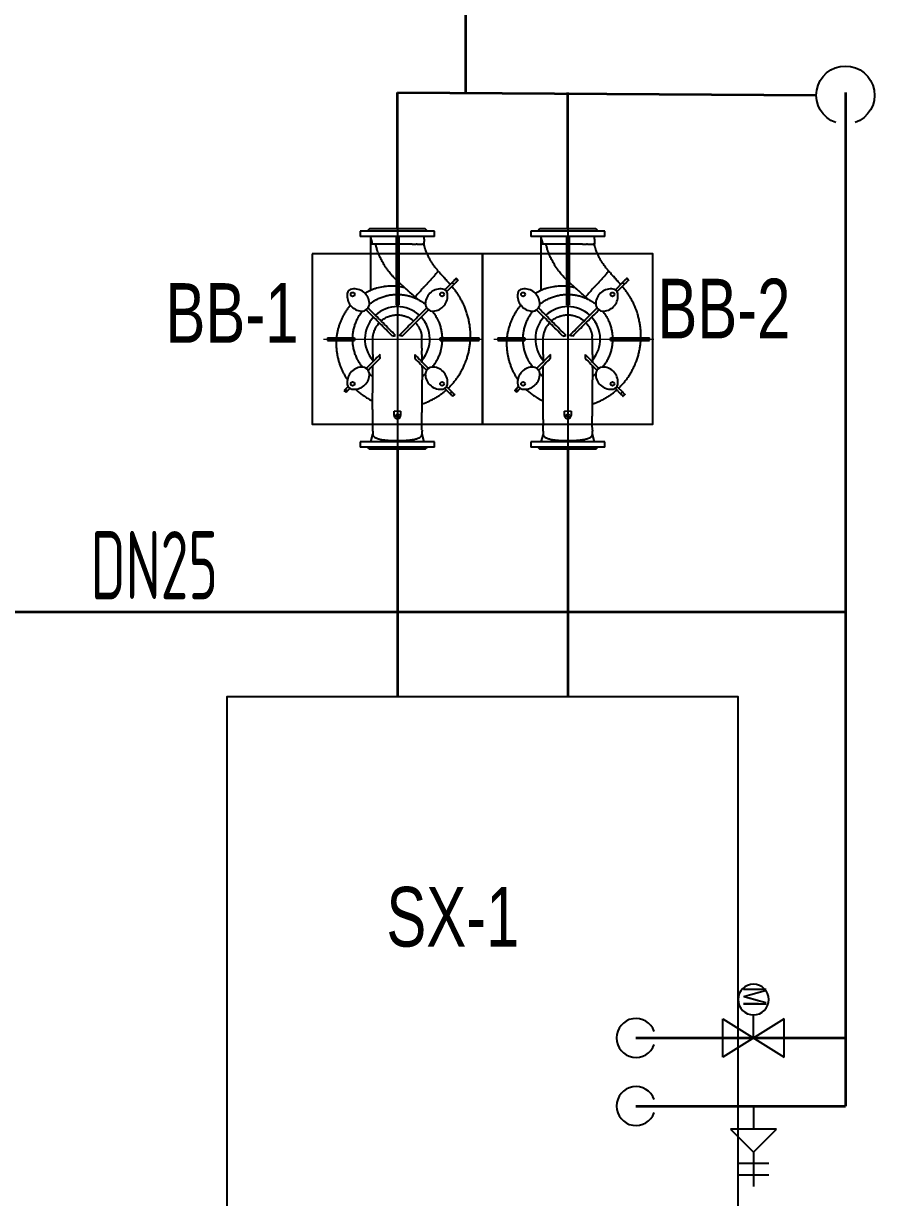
# Model space of a CAD drawing. Extents: x -253824 to 107923, y -224968 to 180578.
# Drawn here: x -181956 to -179453, y -39076 to -35633 of the extents above; entities that cross this region are included whole.
import ezdxf

# ---------------------------------------------------------------- set-up
doc = ezdxf.new("R2010")
doc.units = 0
doc.header["$LTSCALE"] = 1000
doc.header["$MEASUREMENT"] = 0
doc.linetypes.add('CENTER', pattern=[2, 1.25, -0.25, 0.25, -0.25])
doc.linetypes.add('HIDDEN', pattern=[0.375, 0.25, -0.125])
doc.layers.get('0').update_dxf_attribs({"linetype": 'CONTINUOUS'})
for name, color, linetype in [('1轮廓实线层', 7, 'CONTINUOUS'), ('3中心线层', 1, 'CENTER'), ('AC_KTSG', 5, 'HIDDEN'), ('ACS_COM_BZ', 3, 'CONTINUOUS'), ('ACS_KT_FM', 3, 'CONTINUOUS'), ('ACS_KT_FM_E', 3, 'CONTINUOUS'), ('改造', 7, 'CONTINUOUS')]:
    doc.layers.add(name, color=color, linetype=linetype)
doc.layers.add('4', color=1, linetype='CENTER', lineweight=18)
doc.styles.add('HZF', font='ros.shx', dxfattribs={"width": 0.75, "bigfont": 'jd.shx'})
doc.styles.get("Standard").update_dxf_attribs({"font": 'ros.shx', "width": 0.75, "bigfont": 'jd.shx'})
doc.styles.add('等高', font='ros1.shx', dxfattribs={"width": 0.7, "bigfont": 'jd.shx'})

# ---------------------------------------------------------------- blocks, each defined once
blk = doc.blocks.new('200')
at = {"color": 7, "linetype": 'Continuous'}
for p, q in [((6, 375), (-6, 375)), ((-6, 217.6), (-6, 375)), ((6, 217.6), (6, 375)), ((-270.1, 278.6), (-278.6, 270.1)), ((-278.6, 270.1), (-278.5, 270)), ((-270, 278.5), (-278.5, 270)), ((-270.1, 278.6), (-270, 278.5)), ((-251.3, 259.8), (-259.8, 251.3)), ((-259.8, 251.3), (-226.6, 218.1)), ((-251.3, 259.8), (-218.1, 226.6)), ((-6, 217.6), (6, 217.6)), ((-6, 196.5), (-6, 217.6)), ((6, 196.5), (6, 217.6)), ((218.1, 226.6), (241.7, 250.2)), ((226.6, 218.1), (250.2, 241.7)), ((241.7, 250.2), (250.2, 241.7)), ((253, 261.5), (253.2, 261.7)), ((253, 261.5), (261.5, 253)), ((253.2, 261.7), (261.7, 253.2)), ((261.5, 253), (261.7, 253.2)), ((-470, 170), (-495, 170)), ((-495, 170), (-495, -170)), ((-470, 170), (-470, -170)), ((495, 170), (470, 170)), ((470, 170), (470, -170)), ((495, 170), (495, -170)), ((-495, 138), (-505, 128)), ((-505, 128), (-505, -128)), ((130, 113), (122.8, 113)), ((130, 113), (130, 113)), ((130, 113), (187.3, 113)), ((187.3, 113), (187.3, 113)), ((470, 123), (435, 113.6)), ((435, 113), (435, 113.6)), ((505, 128), (495, 138)), ((505, 128), (505, -128)), ((-435, 67.5), (-435, 6)), ((-470, 6), (-157.3, 6)), ((-260.5, 6), (-235.1, 33.8)), ((330.2, 15), (331.1, 0)), ((330.2, 15), (350, 15)), ((-470, -6), (-157.3, -6)), ((-435, -6), (-435, -113.5)), ((-272.9, -7.2), (-271.8, -6)), ((331.1, 0), (330.2, -15)), ((350, -15), (330.2, -15)), ((-505, -128), (-495, -138)), ((-470, -123), (-435, -123)), ((-435, -113.5), (-435, -123)), ((-435, -123), (-223.4, -123)), ((187.3, -113), (130, -113)), ((187.3, -113), (187.3, -113)), ((435, -113.6), (435, -113)), ((435, -113.6), (470, -123)), ((495, -138), (505, -128)), ((-495, -170), (-470, -170)), ((-6, -205.1), (-6, -196.7)), ((-6, -319.6), (-6, -205.1)), ((6, -205.1), (6, -196.7)), ((6, -319.6), (6, -205.1)), ((470, -170), (495, -170)), ((217.7, -226.2), (228.7, -237.2)), ((226.2, -217.7), (237.2, -228.7)), ((237.2, -228.7), (228.7, -237.2)), ((242.9, -234.4), (234.4, -242.9)), ((234.4, -242.9), (234.8, -243.3)), ((243.3, -234.8), (234.8, -243.3)), ((242.9, -234.4), (243.3, -234.8)), ((-6, -319.6), (6, -319.6)), ((-6, -320), (-6, -319.6)), ((-6, -320), (6, -320)), ((6, -320), (6, -319.6))]:
    blk.add_line(p, q, dxfattribs=at)
at = {"color": 7, "linetype": 'Continuous', "flags": 128}
for points in [[(-278.5, 270), (-278.2, 269.7), (-277.6, 269.1), (-276.7, 268.2), (-275.5, 267), (-274, 265.6), (-272.3, 263.8), (-270.3, 261.8), (-268, 259.5), (-265.5, 257), (-262.8, 254.3), (-259.8, 251.3)], [(-270, 278.5), (-269.7, 278.2), (-269.1, 277.6), (-268.2, 276.7), (-267, 275.5), (-265.6, 274), (-263.8, 272.3), (-261.8, 270.3), (-259.5, 268), (-257, 265.5), (-254.3, 262.8), (-251.3, 259.8)], [(241.7, 250.2), (243.9, 252.4), (245.9, 254.4), (247.6, 256.1), (249.2, 257.6), (250.4, 258.9), (251.5, 260), (252.2, 260.7), (252.8, 261.3), (253, 261.5)], [(250.2, 241.7), (252.4, 243.9), (254.4, 245.9), (256.1, 247.6), (257.6, 249.2), (258.9, 250.4), (260, 251.5), (260.7, 252.2), (261.3, 252.8), (261.5, 253)], [(-16.6, 8.1), (-24, 15.5), (-31.3, 22.8), (-38.6, 30.1), (-45.9, 37.4), (-53.1, 44.6), (-60.2, 51.7), (-67.3, 58.8), (-74.3, 65.8), (-81.3, 72.8), (-88.1, 79.6), (-94.8, 86.3), (-101.5, 93), (-108, 99.5), (-114.4, 105.9), (-120.6, 112.1), (-126.8, 118.3), (-132.7, 124.2), (-138.6, 130.1), (-142.9, 134.4)], [(-14, 22.5), (-21.4, 29.9), (-28.8, 37.3), (-36.1, 44.6), (-43.4, 51.9), (-50.7, 59.2), (-57.8, 66.3), (-64.9, 73.4), (-72, 80.4), (-78.9, 87.4), (-85.7, 94.2), (-92.4, 100.9), (-99, 107.5), (-105.5, 114), (-111.8, 120.3), (-118, 126.5), (-124.1, 132.5), (-129.9, 138.4), (-134.4, 142.9)], [(71.1, 79.6), (78.1, 86.6), (85, 93.5), (91.8, 100.3), (98.5, 107), (105, 113.5), (111.5, 120), (117.7, 126.2), (123.9, 132.3), (129.8, 138.3), (134.4, 142.9)], [(87.8, 79.3), (94.6, 86.1), (101.2, 92.8), (107.8, 99.3), (114.2, 105.7), (120.5, 112), (126.7, 118.2), (132.7, 124.2), (138.5, 130), (142.9, 134.4)], [(-16.6, -8.1), (-24, -15.5), (-31.3, -22.8), (-38.6, -30.1), (-45.9, -37.4), (-53.1, -44.6), (-60.2, -51.7), (-67.3, -58.8), (-74.3, -65.8), (-81.3, -72.8), (-88.1, -79.6), (-94.8, -86.3), (-101.5, -93), (-108, -99.5), (-114.4, -105.9), (-120.6, -112.1), (-126.8, -118.3), (-132.7, -124.2), (-138.6, -130.1), (-142.9, -134.4)], [(-14, -22.5), (-21.4, -29.9), (-28.8, -37.3), (-36.1, -44.6), (-43.4, -51.9), (-50.7, -59.2), (-57.8, -66.3), (-64.9, -73.4), (-72, -80.4), (-78.9, -87.4), (-85.7, -94.2), (-92.4, -100.9), (-99, -107.5), (-105.5, -114), (-111.8, -120.3), (-118, -126.5), (-124.1, -132.5), (-129.9, -138.4), (-134.4, -142.9)], [(71.1, -79.6), (78.1, -86.6), (85, -93.5), (91.8, -100.3), (98.5, -107), (105, -113.5), (111.5, -120), (117.7, -126.2), (123.9, -132.3), (129.8, -138.3), (134.4, -142.9)], [(87.8, -79.3), (94.6, -86.1), (101.2, -92.8), (107.8, -99.3), (114.2, -105.7), (120.5, -112), (126.7, -118.2), (132.7, -124.2), (138.5, -130), (142.9, -134.4)], [(-435, -113.5), (-450, -117.5), (-470, -122.9)], [(228.7, -237.2), (229.9, -238.4), (231, -239.5), (232, -240.4), (232.8, -241.2), (233.4, -241.9), (233.9, -242.4), (234.2, -242.7), (234.4, -242.9)], [(237.2, -228.7), (238.4, -229.9), (239.5, -231), (240.4, -232), (241.2, -232.8), (241.9, -233.4), (242.4, -233.9), (242.7, -234.2), (242.9, -234.4)]]:
    blk.add_lwpolyline(points, dxfattribs=at)
for centre in [(-205, 205), (205, 205), (-205, -205), (205, -205)]:
    blk.add_circle(centre, 9)
at = {"color": 7, "linetype": 'Continuous'}
for centre, radius, start, end in [((-0.3, 0.7), 148, 49.258, 132.7928), ((0, 0), 205, 157.9016, 158.3584), ((0, 0), 148.7, 137.3118, 222.6882), ((350, 0), 15, 270, 90), ((-0.1, -0.3), 148.5, 227.2749, 310.6769)]:
    blk.add_arc(centre, radius, start, end, dxfattribs=at)
blk.add_ellipse((0, 3.7), major_axis=(0, 200.5), ratio=0.999829, start_param=3.111652, end_param=3.171533, dxfattribs=at)
for points, knots in [([(-6, 335.2), (-7.6, 335.2), (-9.3, 335.2), (-12.6, 335.3), (-14.2, 335.3), (-19.2, 335.2), (-22.4, 335.2), (-29, 334.9), (-32.3, 334.8), (-38.8, 334.4), (-42.1, 334.1), (-51.9, 333.2), (-58.4, 332.4), (-71.4, 330.5), (-77.9, 329.3), (-87.6, 327.3), (-90.9, 326.6), (-97.3, 325), (-100.5, 324.2), (-110.1, 321.6), (-116.5, 319.7), (-135.3, 313.5), (-147.6, 308.6), (-159.7, 303.1)], [0, 0, 0, 0, 0.03125, 0.03125, 0.0625, 0.0625, 0.125, 0.125, 0.1875, 0.1875, 0.25, 0.25, 0.375, 0.375, 0.5, 0.5, 0.5625, 0.5625, 0.625, 0.625, 0.75, 0.75, 1, 1, 1, 1]), ([(91.4, 317.8), (85.3, 319.8), (73.2, 323.6), (54.6, 328.1), (35.6, 331.6), (19.4, 333.7), (9.5, 334.4), (6, 334.7)], [0, 0, 0, 0, 0.218596, 0.437192, 0.658686, 0.88018, 1, 1, 1, 1]), ([(-159.7, 303.1), (-166.2, 299.9), (-177.1, 294.6), (-192, 286.1), (-205.2, 277.8), (-218.7, 268.5), (-231, 259), (-238.5, 252.7), (-241.6, 250.1)], [0, 0, 0, 0, 0.22118, 0.372949, 0.524719, 0.699911, 0.875095, 1, 1, 1, 1]), ([(225, 233.5), (224.8, 233.7), (224, 234.5), (222.8, 235.7), (220.7, 237.8), (218, 240.4), (214.8, 243.5), (211.6, 246.5), (208.3, 249.5), (205, 252.5), (201.7, 255.3), (197.2, 259.1), (191.4, 263.8), (184.4, 269.1), (177.3, 274.3), (170, 279.3), (162.6, 284.1), (155.1, 288.7), (147.5, 293), (139.8, 297.2), (132, 301.2), (124, 305), (117.3, 307.9), (111.9, 310.2), (108.6, 311.5), (106.6, 312.3), (91.4, 317.8)], [0.0393378, 0.0393378, 0.0393378, 0.0393378, 0.0417504, 0.0473216, 0.0528927, 0.0640351, 0.0751774, 0.0863198, 0.0974621, 0.1086044, 0.1197468, 0.1308891, 0.1531738, 0.1754585, 0.1977432, 0.2200278, 0.2423125, 0.2645972, 0.2868819, 0.3091666, 0.3314513, 0.3537359, 0.3760206, 0.387163, 0.3983053, 0.4035369, 0.4035369, 0.4035369, 0.4035369]), ([(-264, 230.2), (-265.2, 229.1), (-269.6, 225.2), (-275.6, 219.8), (-283.3, 213.1), (-287.6, 209.2), (-290.4, 206.7)], [0, 0, 0, 0, 0.133301, 0.49999, 0.683341, 1, 1, 1, 1]), ([(-262.8, 231.2), (-265.7, 228.7), (-270.4, 224.4), (-275, 220.3), (-276.7, 218.7)], [0, 0, 0, 0, 0.6049, 1, 1, 1, 1]), ([(-255.7, 237.6), (-255.9, 237.4), (-258.3, 235.3), (-260.7, 233.2), (-262.8, 231.2)], [0, 0, 0, 0, 0.084418, 1, 1, 1, 1]), ([(-250.6, 242.1), (-251.9, 240.9), (-253.7, 239.4), (-255.4, 237.8), (-255.7, 237.5)], [0, 0, 0, 0, 0.795003, 1, 1, 1, 1]), ([(291.5, 128.6), (291.5, 128.6), (291.5, 128.6), (291, 130.1), (289.9, 132.9), (288.1, 137.1), (286.3, 141.3), (283.8, 146.8), (280.6, 153.6), (276.4, 161.7), (272.1, 169.6), (267.6, 177.4), (262.8, 185.1), (258.7, 191.3), (255.3, 196.2), (252.8, 199.9), (250.1, 203.5), (247.4, 207.1), (244.7, 210.6), (241.9, 214.1), (239.1, 217.6), (236.7, 220.4), (234.8, 222.7), (233.8, 223.9), (233.2, 224.5), (233.1, 224.6)], [0.4336447, 0.4336447, 0.4336447, 0.4336447, 0.4336448, 0.4336448, 0.4447871, 0.4559294, 0.4670718, 0.4782141, 0.5004988, 0.5227835, 0.5450682, 0.5673528, 0.5896375, 0.6119222, 0.6230646, 0.6342069, 0.6453492, 0.6564916, 0.6676339, 0.6787763, 0.6899186, 0.7010609, 0.7066321, 0.7122033, 0.7131098, 0.7131098, 0.7131098, 0.7131098]), ([(-313.6, 186.2), (-313.8, 185.9), (-314.1, 185.7), (-314.7, 185.2), (-314.9, 185), (-315.8, 184.3), (-316.3, 183.8), (-317.9, 182.3), (-319.1, 181.4), (-322.4, 178.6), (-324.6, 176.8), (-331.5, 171.4), (-336.1, 167.9), (-343.2, 162.9), (-345.6, 161.3), (-349.3, 158.9), (-350.5, 158.2), (-352.9, 156.6), (-354.2, 155.8), (-356.6, 154.3), (-357.9, 153.6), (-360.3, 152.1), (-361.6, 151.4), (-365.3, 149.3), (-367.9, 147.9), (-373, 145.2), (-375.5, 143.9), (-380.7, 141.3), (-383.3, 140.1), (-388.5, 137.7), (-391.2, 136.5), (-396.5, 134.3), (-399.1, 133.2), (-404.5, 131.2), (-407.2, 130.2), (-411.2, 128.8), (-412.6, 128.3), (-415.3, 127.4), (-416.7, 126.9), (-419.5, 126), (-420.9, 125.6), (-423.7, 124.8), (-425.1, 124.4), (-429.3, 123.2), (-432.2, 122.4), (-435, 121.7)], [0, 0, 0, 0, 0.007813, 0.007813, 0.015625, 0.015625, 0.03125, 0.03125, 0.0625, 0.0625, 0.125, 0.125, 0.25, 0.25, 0.3125, 0.3125, 0.34375, 0.34375, 0.375, 0.375, 0.40625, 0.40625, 0.4375, 0.4375, 0.5, 0.5, 0.5625, 0.5625, 0.625, 0.625, 0.6875, 0.6875, 0.75, 0.75, 0.8125, 0.8125, 0.84375, 0.84375, 0.875, 0.875, 0.90625, 0.90625, 0.9375, 0.9375, 1, 1, 1, 1]), ([(-313.6, 186.2), (-313.6, 186.2), (-313.5, 186.2), (-313.5, 186.2), (-313.5, 186.1), (-313.5, 186.1), (-313.5, 186.1), (-313.5, 186.1), (-313.4, 186.1), (-313.4, 186), (-313.4, 186), (-313.3, 186), (-313.3, 186), (-313.3, 186), (-313.3, 185.9), (-313.2, 185.9), (-313.2, 185.9), (-313.2, 185.9), (-313.2, 185.8), (-313.2, 185.8), (-313.2, 185.8)], [0, 0, 0, 0, 0.0625, 0.0625, 0.125, 0.25, 0.25, 0.3125, 0.3125, 0.375, 0.5, 0.5, 0.5625, 0.5625, 0.625, 0.75, 0.75, 0.875, 0.875, 1, 1, 1, 1]), ([(-313.1, 185.8), (-313.1, 185.8), (-313.1, 185.8), (-313.1, 185.8), (-313.1, 185.8), (-313.1, 185.8), (-313.1, 185.8), (-313.1, 185.8), (-313.1, 185.8), (-313, 185.8), (-313, 185.8), (-312.9, 185.8), (-312.8, 185.8), (-312.5, 185.7), (-312.3, 185.7), (-311.4, 185.4), (-310.7, 185), (-309.1, 184.1), (-308.1, 183.5), (-306, 182.1), (-304.9, 181.2), (-301.1, 178.3), (-298.2, 176), (-291.7, 170.7), (-288.2, 167.7), (-280.8, 161.2), (-276.9, 157.7), (-268.9, 150.4), (-264.8, 146.7), (-258.6, 141), (-256.6, 139.1), (-252.5, 135.3), (-250.5, 133.4), (-246.6, 129.5), (-244.7, 127.6), (-241.9, 124.8), (-240.9, 123.9), (-239.6, 122.6), (-239.1, 122.2), (-238.4, 121.5), (-238.1, 121.2), (-237.7, 120.8), (-237.5, 120.6), (-237.4, 120.6), (-237.3, 120.5), (-237.3, 120.5), (-237.3, 120.5), (-237.3, 120.5), (-237.3, 120.5)], [0, 0, 0, 0, 0.000122, 0.000122, 0.000244, 0.000488, 0.000977, 0.001953, 0.003906, 0.007813, 0.015625, 0.015625, 0.03125, 0.03125, 0.0625, 0.0625, 0.125, 0.125, 0.1875, 0.1875, 0.25, 0.25, 0.375, 0.375, 0.5, 0.5, 0.625, 0.625, 0.75, 0.75, 0.8125, 0.8125, 0.875, 0.875, 0.9375, 0.9375, 0.96875, 0.96875, 0.984375, 0.984375, 0.992188, 0.996094, 0.998047, 0.999023, 0.999512, 0.999756, 0.999756, 1, 1, 1, 1]), ([(-303, 195.5), (-303.7, 194.9), (-304.7, 194), (-306.1, 192.8), (-306.7, 192.3), (-307.1, 192)], [0, 0, 0, 0, 0.500001, 0.750003, 1, 1, 1, 1]), ([(-128.2, 159.9), (-127.7, 160.4), (-127.1, 160.8), (-121.7, 165.1), (-116.6, 168.7), (-106.3, 175.4), (-100.9, 178.5), (-94, 182.2), (-92.6, 182.9), (-89.8, 184.3), (-88.4, 185), (-84.2, 187), (-81.3, 188.2), (-72.7, 191.8), (-66.9, 193.9), (-55.1, 197.6), (-49.1, 199.1), (-37, 201.7), (-30.9, 202.8), (-23.1, 203.7), (-21.5, 203.9), (-18.4, 204.2), (-16.9, 204.3), (-12.2, 204.7), (-9.1, 204.8), (-6, 204.9)], [0.1104039, 0.1104039, 0.1104039, 0.1104039, 0.125, 0.125, 0.25, 0.25, 0.375, 0.375, 0.40625, 0.40625, 0.4375, 0.4375, 0.5, 0.5, 0.625, 0.625, 0.75, 0.75, 0.875, 0.875, 0.90625, 0.90625, 0.9375, 0.9375, 1, 1, 1, 1]), ([(6, 204.9), (12.2, 204.7), (18.3, 204.3), (30.6, 202.8), (36.8, 201.8), (44.4, 200.1), (46, 199.8), (49, 199.1), (50.5, 198.7), (55, 197.5), (58, 196.6), (66.9, 193.9), (72.7, 191.8), (84.2, 187), (89.8, 184.4), (98, 180.1), (100.7, 178.6), (104.8, 176.2), (106.1, 175.4), (108.8, 173.8), (110.1, 172.9), (116.7, 168.7), (121.7, 165.1), (127.1, 160.8), (127.7, 160.4), (128.2, 159.9)], [0, 0, 0, 0, 0.125, 0.125, 0.25, 0.25, 0.28125, 0.28125, 0.3125, 0.3125, 0.375, 0.375, 0.5, 0.5, 0.625, 0.625, 0.6875, 0.6875, 0.71875, 0.71875, 0.75, 0.75, 0.875, 0.875, 0.8891132, 0.8891132, 0.8891132, 0.8891132]), ([(-457.5, 122.5), (-459.6, 122.6), (-463.7, 122.8), (-467.9, 122.9), (-470, 123)], [0, 0, 0, 0, 0.501127, 1, 1, 1, 1]), ([(-457.8, 122.5), (-455.4, 122.4), (-447.7, 122.2), (-440.1, 121.9), (-435, 121.7)], [0, 0, 0, 0, 0.326378, 1, 1, 1, 1]), ([(-435, 121.7), (-435, 121.6), (-435, 121.4), (-435, 121.3), (-435, 121.3), (-435, 121.2), (-435, 121.2), (-435, 121.2), (-435, 121.1), (-435, 121), (-435, 120.9), (-435, 120.3), (-435, 119.7), (-435, 118.5), (-435, 118), (-435, 117), (-435, 116.5), (-435, 115.9)], [0, 0, 0, 0, 0.25, 0.25, 0.3125, 0.3125, 0.34375, 0.34375, 0.375, 0.375, 0.5, 0.5, 0.75, 0.75, 0.875, 0.875, 1, 1, 1, 1]), ([(-435, 108.9), (-435, 109), (-435, 109.3), (-435, 109.8), (-435, 110.2), (-435, 110.7), (-435, 111.1), (-435, 111.5), (-435, 111.9), (-435, 112.3), (-435, 112.8), (-435, 113.4), (-435, 114.1), (-435, 114.7), (-435, 115.3), (-435, 115.7), (-435, 115.9)], [0, 0, 0, 0, 0.057315, 0.114241, 0.170782, 0.226939, 0.282715, 0.338112, 0.393132, 0.447772, 0.502019, 0.603428, 0.703915, 0.803497, 0.902187, 1, 1, 1, 1]), ([(-435, 90.7), (-435, 90.9), (-435, 91.4), (-435, 92.2), (-435, 92.9), (-435, 93.6), (-435, 94.3), (-435, 95), (-435, 95.7), (-435, 96.4), (-435, 97), (-435, 97.7), (-435, 98.3), (-435, 98.9), (-435, 99.5), (-435, 100), (-435, 100.8), (-435, 101.8), (-435, 102.9), (-435, 104), (-435, 105.1), (-435, 106.1), (-435, 107.1), (-435, 108), (-435, 108.6), (-435, 108.9)], [0, 0, 0, 0, 0.0361256, 0.0718511, 0.1071776, 0.1421065, 0.1766389, 0.2107762, 0.2445193, 0.2778696, 0.3108282, 0.3433963, 0.375575, 0.4073653, 0.4387685, 0.4697856, 0.5004177, 0.5664522, 0.6314649, 0.6954328, 0.7583678, 0.8202814, 0.8811844, 0.9410873, 1, 1, 1, 1]), ([(-237.3, 120.5), (-235.4, 118.7), (-233.4, 117), (-229.2, 113.3), (-227.1, 111.4), (-222.8, 107.4), (-220.6, 105.4), (-210.3, 96.5), (-200.1, 86), (-193.2, 80.6)], [0, 0, 0, 0, 0.25, 0.25, 0.5, 0.5, 0.75, 0.75, 1, 1, 1, 1]), ([(-189.5, 78.3), (-188.8, 79.9), (-188.2, 81.3), (-186.9, 84.2), (-186.3, 85.6), (-184.9, 88.4), (-184.3, 89.8), (-182.9, 92.6), (-182.2, 94), (-180, 98.2), (-178.5, 100.9), (-176.1, 104.9), (-175.3, 106.3), (-173.7, 108.9), (-172.9, 110.2), (-170.4, 114.1), (-168.6, 116.6), (-165, 121.7), (-163.2, 124.1), (-160.8, 127.1), (-160.4, 127.7), (-159.9, 128.2)], [0, 0, 0, 0, 0.0625, 0.0625, 0.125, 0.125, 0.1875, 0.1875, 0.25, 0.25, 0.375, 0.375, 0.4375, 0.4375, 0.5, 0.5, 0.625, 0.625, 0.75, 0.75, 0.7790249, 0.7790249, 0.7790249, 0.7790249]), ([(-74.6, 83.1), (-70.3, 87), (-65.8, 90.6), (-59.7, 94.6), (-58.5, 95.4), (-56, 96.9), (-54.7, 97.7), (-50.9, 99.8), (-48.3, 101.1), (-40.4, 104.8), (-35, 106.8), (-28, 108.8), (-26.6, 109.2), (-23.8, 109.9), (-22.4, 110.2), (-18.1, 111.1), (-15.2, 111.6), (-12.3, 112)], [0, 0, 0, 0, 0.25, 0.25, 0.3125, 0.3125, 0.375, 0.375, 0.5, 0.5, 0.75, 0.75, 0.8125, 0.8125, 0.875, 0.875, 1, 1, 1, 1]), ([(12.8, 112.8), (11.7, 112.8), (10.6, 112.8), (8.4, 112.8), (7.4, 112.8), (5.8, 112.8), (5.3, 112.8), (4.3, 112.7), (3.8, 112.7), (2.8, 112.7), (2.3, 112.7), (1.3, 112.7), (0.8, 112.7), (-0.2, 112.7), (-0.7, 112.6), (-1.4, 112.6), (-1.6, 112.6), (-2.1, 112.6), (-2.4, 112.6), (-3.1, 112.6), (-3.6, 112.5), (-4.4, 112.5), (-4.6, 112.5), (-5.1, 112.5), (-5.4, 112.5), (-5.9, 112.4), (-6.1, 112.4), (-6.7, 112.4), (-6.9, 112.4), (-7.5, 112.4), (-7.7, 112.3), (-8.3, 112.3), (-8.5, 112.3), (-9.3, 112.2), (-9.9, 112.2), (-10.8, 112.1), (-11.1, 112.1), (-11.7, 112), (-12, 112), (-12.3, 112)], [0, 0, 0, 0, 0.125, 0.125, 0.25, 0.25, 0.3125, 0.3125, 0.375, 0.375, 0.4375, 0.4375, 0.5, 0.5, 0.5625, 0.5625, 0.59375, 0.59375, 0.625, 0.625, 0.6875, 0.6875, 0.71875, 0.71875, 0.75, 0.75, 0.78125, 0.78125, 0.8125, 0.8125, 0.84375, 0.84375, 0.875, 0.875, 0.9375, 0.9375, 0.96875, 0.96875, 1, 1, 1, 1]), ([(71, 112.7), (70.8, 112.7), (70.6, 112.7), (70.2, 112.7), (70, 112.7), (69.7, 112.7), (69.6, 112.7), (69.4, 112.7), (69.3, 112.7), (69.2, 112.7), (69.1, 112.7), (69, 112.7), (69, 112.7), (68.8, 112.7), (68.8, 112.7), (68.6, 112.7), (68.5, 112.7), (68.3, 112.7), (68.1, 112.7), (67.2, 112.8), (66.5, 112.8), (65.1, 112.8), (64.7, 112.8), (63.7, 112.8), (63.2, 112.9), (61.7, 112.9), (60.6, 112.9), (58.3, 112.9), (57.1, 112.9), (55.2, 112.9), (54.6, 112.9), (53.3, 112.9), (52.6, 112.9), (50.6, 113), (49.2, 113), (46.4, 113), (45, 113), (40.7, 112.9), (37.7, 112.9), (33.4, 112.9), (32, 112.9), (29.3, 112.9), (27.9, 112.9), (25.9, 112.9), (25.3, 112.9), (24, 112.9), (23.4, 112.9), (22.1, 112.9), (21.5, 112.9), (20.3, 112.8), (19.7, 112.8), (18.5, 112.8), (17.9, 112.8), (16.9, 112.8), (16.3, 112.8), (14.8, 112.8), (13.8, 112.8), (12.8, 112.8)], [0, 0, 0, 0, 0.007813, 0.007813, 0.015625, 0.015625, 0.019531, 0.019531, 0.023438, 0.023438, 0.027344, 0.027344, 0.03125, 0.03125, 0.039063, 0.039063, 0.046875, 0.046875, 0.0625, 0.0625, 0.125, 0.125, 0.15625, 0.15625, 0.1875, 0.1875, 0.25, 0.25, 0.3125, 0.3125, 0.34375, 0.34375, 0.375, 0.375, 0.4375, 0.4375, 0.5, 0.5, 0.625, 0.625, 0.6875, 0.6875, 0.75, 0.75, 0.78125, 0.78125, 0.8125, 0.8125, 0.84375, 0.84375, 0.875, 0.875, 0.90625, 0.90625, 0.9375, 0.9375, 1, 1, 1, 1]), ([(71, 112.7), (71.3, 112.7), (71.6, 112.7), (72.3, 112.7), (72.6, 112.7), (73.6, 112.7), (74.3, 112.7), (76.3, 112.7), (77.7, 112.7), (81.8, 112.8), (84.5, 112.8), (90.1, 112.8), (92.9, 112.8), (97.2, 112.9), (98.6, 112.9), (101.5, 112.9), (103, 112.9), (104.4, 112.9)], [0, 0, 0, 0, 0.03125, 0.03125, 0.0625, 0.0625, 0.125, 0.125, 0.25, 0.25, 0.5, 0.5, 0.75, 0.75, 0.875, 0.875, 1, 1, 1, 1]), ([(121.4, 113), (121.7, 113), (121.9, 113), (122.2, 113), (122.3, 113), (122.5, 113), (122.6, 113), (122.7, 113), (122.7, 113), (122.7, 113), (122.7, 113), (122.8, 113), (122.8, 113), (122.8, 113), (122.8, 113), (122.8, 113)], [0, 0, 0, 0, 0.5, 0.5, 0.75, 0.75, 0.875, 0.875, 0.9375, 0.9375, 0.96875, 0.96875, 0.984375, 0.984375, 1, 1, 1, 1]), ([(159.9, 128.2), (161, 126.9), (162, 125.6), (164.5, 122.3), (165.9, 120.4), (171.1, 113)], [0.5734972, 0.5734972, 0.5734972, 0.5734972, 0.75, 0.75, 1, 1, 1, 1]), ([(348.4, 112.7), (347.2, 112.7), (346, 112.7), (344.2, 112.8), (343.6, 112.8), (342.3, 112.8), (341.7, 112.8), (340.4, 112.8), (339.7, 112.9), (338.5, 112.9), (337.8, 112.9), (335.9, 112.9), (334.5, 113), (330.5, 113), (327.6, 113.1), (321.8, 113.2), (318.8, 113.3), (312.6, 113.3), (309.4, 113.4), (303, 113.4), (299.7, 113.4), (293, 113.4), (289.6, 113.4), (282.8, 113.4), (279.3, 113.4), (272.3, 113.4), (268.7, 113.4), (261.5, 113.3), (257.9, 113.3), (250.7, 113.3), (247, 113.2), (239.7, 113.2), (236, 113.2), (232.2, 113.1), (232.2, 113.1), (232.2, 113.1)], [0, 0, 0, 0, 0.03125, 0.03125, 0.046875, 0.046875, 0.0625, 0.0625, 0.078125, 0.078125, 0.09375, 0.09375, 0.125, 0.125, 0.1875, 0.1875, 0.25, 0.25, 0.3125, 0.3125, 0.375, 0.375, 0.4375, 0.4375, 0.5, 0.5, 0.5625, 0.5625, 0.625, 0.625, 0.6875, 0.6875, 0.75, 0.75, 0.7504276, 0.7504276, 0.7504276, 0.7504276]), ([(296.7, 113.4), (294.9, 119.8), (294.1, 121.9), (292.9, 125.2), (292, 127.5), (291.5, 128.6)], [0.71310984, 0.71310984, 0.71310984, 0.71310984, 0.72058108, 0.7295464, 0.73851168, 0.73851168, 0.73851168, 0.73851168]), ([(418, 113), (416.8, 112.9), (415.7, 112.9), (410.2, 112.7), (405.9, 112.5), (399.3, 112.3), (397.1, 112.2), (392.7, 112.1), (390.5, 112), (386.1, 111.9), (383.9, 111.9), (380.6, 111.9), (379.5, 111.9), (377.2, 112), (376.1, 112), (370.6, 112.1), (366.2, 112.2), (359.5, 112.4), (357.3, 112.4), (352.9, 112.5), (350.6, 112.6), (348.4, 112.7)], [0.3430994, 0.3430994, 0.3430994, 0.3430994, 0.375, 0.375, 0.5, 0.5, 0.5625, 0.5625, 0.625, 0.625, 0.6875, 0.6875, 0.71875, 0.71875, 0.75, 0.75, 0.875, 0.875, 0.9375, 0.9375, 0.9999997, 0.9999997, 0.9999997, 0.9999997]), ([(418, 113), (419, 113), (420.5, 113), (422, 113), (422.4, 113)], [0, 0, 0, 0, 0.725773, 1, 1, 1, 1]), ([(434.9, 113), (433.2, 113), (429, 113), (424.9, 113), (422.4, 113)], [0, 0, 0, 0, 0.39137, 1, 1, 1, 1]), ([(464.7, 0), (464.7, 1.9), (464.7, 3.7), (464.6, 7.5), (464.6, 9.3), (464.5, 14.8), (464.5, 18.5), (464.4, 23.1), (464.4, 24), (464.4, 25.8), (464.4, 26.7), (464.3, 29.4), (464.3, 31.2), (464.2, 34.8), (464.1, 36.6), (463.9, 40.1), (463.8, 41.8), (463.5, 47), (463.2, 50.3), (462.5, 56.9), (462.1, 60), (461.4, 64.6), (461.2, 66.1), (460.8, 68.4), (460.7, 69.1), (460.5, 70.6), (460.3, 71.3), (459.7, 74.9), (459.1, 77.7), (457.8, 82.9), (457.2, 85.3), (455.8, 90), (455.1, 92.2), (453.9, 95.3), (453.5, 96.3), (452.6, 98.2), (452.2, 99.1), (450.9, 101.7), (450, 103.2), (448.1, 106), (447.1, 107.2), (445.5, 108.8), (444.9, 109.3), (444.1, 109.9), (443.8, 110.1), (443.2, 110.5), (442.9, 110.7), (442.3, 111.1), (442, 111.2), (441.3, 111.5), (441, 111.7), (440.1, 112.1), (439.5, 112.3), (438.2, 112.6), (437.6, 112.8), (436.3, 112.9), (435.7, 113), (435, 113)], [0, 0, 0, 0, 0.03125, 0.03125, 0.0625, 0.0625, 0.125, 0.125, 0.140625, 0.140625, 0.15625, 0.15625, 0.1875, 0.1875, 0.21875, 0.21875, 0.25, 0.25, 0.3125, 0.3125, 0.375, 0.375, 0.40625, 0.40625, 0.421875, 0.421875, 0.4375, 0.4375, 0.5, 0.5, 0.5625, 0.5625, 0.625, 0.625, 0.65625, 0.65625, 0.6875, 0.6875, 0.75, 0.75, 0.8125, 0.8125, 0.84375, 0.84375, 0.859375, 0.859375, 0.875, 0.875, 0.890625, 0.890625, 0.90625, 0.90625, 0.9375, 0.9375, 0.96875, 0.96875, 1, 1, 1, 1]), ([(-435, 90.7), (-435, 90.4), (-435, 89.9), (-435, 89.1), (-435, 88.3), (-435, 87.4), (-435, 86.6), (-435, 86), (-435, 85.7)], [0, 0, 0, 0, 0.161553, 0.325177, 0.490877, 0.658598, 0.828305, 1, 1, 1, 1]), ([(-435, 80.7), (-435, 81), (-435, 81.5), (-435, 82.3), (-435, 83), (-435, 83.7), (-435, 84.4), (-435, 85.1), (-435, 85.5), (-435, 85.7)], [0, 0, 0, 0, 0.155342, 0.30652, 0.453535, 0.596389, 0.735084, 0.86962, 1, 1, 1, 1]), ([(-435, 67.5), (-435, 69.6), (-435, 73.7), (-435, 78.1), (-435, 80.4), (-435, 80.7)], [0.94580415, 0.94580415, 0.94580415, 0.94580415, 0.97072555, 0.99564696, 1, 1, 1, 1]), ([(-235.1, 33.8), (-235, 34), (-234.8, 34.2), (-234.4, 34.7), (-234.1, 35), (-233.6, 35.6), (-233.3, 36), (-232.7, 36.7), (-232.4, 37.1), (-231.4, 38.3), (-230.6, 39.1), (-229.1, 40.9), (-228.3, 41.8), (-227, 43.2), (-226.6, 43.7), (-225.7, 44.6), (-225.3, 45.1), (-224, 46.6), (-223.1, 47.6), (-220.4, 50.6), (-218.6, 52.7), (-215.8, 55.8), (-214.8, 56.8), (-212.9, 58.9), (-212, 60), (-209.1, 63.1), (-207.2, 65.2), (-204.3, 68.4), (-203.3, 69.5), (-201.4, 71.6), (-200.4, 72.7), (-197.6, 75.9), (-195.7, 78.1), (-184, 90.4)], [0, 0, 0, 0, 0.03125, 0.03125, 0.0625, 0.0625, 0.09375, 0.09375, 0.125, 0.125, 0.1875, 0.1875, 0.25, 0.25, 0.28125, 0.28125, 0.3125, 0.3125, 0.375, 0.375, 0.5, 0.5, 0.5625, 0.5625, 0.625, 0.625, 0.75, 0.75, 0.8125, 0.8125, 0.875, 0.875, 1, 1, 1, 1]), ([(-204.9, 6), (-204.7, 12), (-204.3, 17.9), (-203.3, 26.8), (-202.9, 29.7), (-202.1, 34.1), (-201.9, 35.6), (-201.5, 37.8), (-201.4, 38.5), (-201.1, 40), (-200.9, 40.7), (-200.5, 42.9), (-200.2, 44.3), (-199.7, 46.5), (-199.5, 47.2), (-199.1, 48.7), (-199, 49.4), (-198.4, 51.6), (-198, 53), (-197.2, 55.9), (-196.8, 57.3), (-195.6, 61.6), (-194.6, 64.4), (-193.2, 68.6), (-192.7, 70), (-191.9, 72.1), (-191.6, 72.8), (-191.2, 73.9), (-191.1, 74.2), (-190.8, 74.9), (-190.7, 75.3), (-190.5, 75.6)], [0, 0, 0, 0, 0.25, 0.25, 0.375, 0.375, 0.4375, 0.4375, 0.46875, 0.46875, 0.5, 0.5, 0.5625, 0.5625, 0.59375, 0.59375, 0.625, 0.625, 0.6875, 0.6875, 0.75, 0.75, 0.875, 0.875, 0.9375, 0.9375, 0.96875, 0.96875, 0.984375, 0.984375, 1, 1, 1, 1]), ([(-190.5, 75.6), (-190.5, 75.7), (-190.5, 75.9), (-190.4, 76.1), (-190.4, 76.3), (-190.3, 76.5), (-190.3, 76.5), (-190.3, 76.7), (-190.3, 76.7), (-190.2, 76.8), (-190.2, 76.8), (-190.2, 76.8), (-190.2, 76.9), (-190.2, 76.9), (-190.2, 76.9), (-190.1, 76.9), (-190.1, 76.9), (-190, 77), (-190, 77.1), (-189.9, 77.1)], [0, 0, 0, 0, 0.25, 0.25, 0.5, 0.5, 0.625, 0.625, 0.75, 0.75, 0.78125, 0.78125, 0.796875, 0.796875, 0.8125, 0.8125, 0.875, 0.875, 1, 1, 1, 1]), ([(-189.9, 77.1), (-189.9, 77.2), (-189.9, 77.2), (-189.9, 77.3), (-189.8, 77.5), (-189.7, 77.8), (-189.5, 78.1), (-189.5, 78.3)], [0, 0, 0, 0, 0.125, 0.1875, 0.25, 0.5, 1, 1, 1, 1]), ([(-111.1, 0), (-111.1, 6.8), (-110.5, 13.6), (-108.7, 23.5), (-108, 26.8), (-106.6, 31.7), (-106.1, 33.4), (-105.3, 35.8), (-105, 36.6), (-104.5, 38.2), (-104.2, 39), (-102.7, 43), (-101.3, 46.1), (-98.4, 52.2), (-96.8, 55.2), (-93.3, 61), (-91.4, 63.8), (-88.4, 67.9), (-87.4, 69.3), (-85.8, 71.3), (-85.2, 71.9), (-84.1, 73.2), (-83.6, 73.9), (-83, 74.5)], [0, 0, 0, 0, 0.25, 0.25, 0.375, 0.375, 0.4375, 0.4375, 0.46875, 0.46875, 0.5, 0.5, 0.625, 0.625, 0.75, 0.75, 0.875, 0.875, 0.9375, 0.9375, 0.96875, 0.96875, 1, 1, 1, 1]), ([(71.1, 79.6), (73.9, 79.7), (79.5, 79.8), (85, 79.5), (87.8, 79.3)], [0, 0, 0, 0, 0.499302, 1, 1, 1, 1]), ([(-14, 22.5), (-14.5, 20.1), (-15.6, 15.4), (-16.3, 10.6), (-16.6, 8.1)], [0, 0, 0, 0, 0.499395, 1, 1, 1, 1]), ([(-272.9, -7.2), (-275.4, -9.6), (-277.9, -12.1), (-282.9, -16.8), (-285.5, -19.2), (-293.2, -26.1), (-298.5, -30.6), (-306.6, -37), (-309.3, -39.1), (-313.4, -42.2), (-314.8, -43.2), (-317.6, -45.3), (-319, -46.3), (-321.8, -48.2), (-323.2, -49.2), (-326, -51.2), (-327.4, -52.1), (-330.3, -54), (-331.7, -55), (-334.6, -56.9), (-336.1, -57.8), (-343.5, -62.4), (-349.5, -65.9), (-361.7, -72.6), (-367.9, -75.8), (-380.7, -81.8), (-387.2, -84.7), (-397.2, -88.7), (-400.5, -90), (-405.6, -91.9), (-407.3, -92.6), (-410.8, -93.8), (-412.5, -94.4), (-414.2, -94.9)], [0, 0, 0, 0, 0.0625, 0.0625, 0.125, 0.125, 0.25, 0.25, 0.3125, 0.3125, 0.34375, 0.34375, 0.375, 0.375, 0.40625, 0.40625, 0.4375, 0.4375, 0.46875, 0.46875, 0.5, 0.5, 0.625, 0.625, 0.75, 0.75, 0.875, 0.875, 0.9375, 0.9375, 0.96875, 0.96875, 1, 1, 1, 1]), ([(-242.5, -6), (-242.8, -11), (-243, -16), (-243, -23.5), (-243, -26), (-242.9, -31), (-242.8, -33.5), (-242.5, -41), (-242.1, -46), (-241.3, -53.5), (-241, -56), (-240.4, -60.9), (-240, -63.4), (-238, -75.7), (-235.9, -85.4), (-232.5, -97.3), (-231.8, -99.7), (-230.3, -104.4), (-229.5, -106.8), (-227, -113.8), (-225.3, -118.4), (-223.4, -123)], [0, 0, 0, 0, 0.125, 0.125, 0.1875, 0.1875, 0.25, 0.25, 0.375, 0.375, 0.4375, 0.4375, 0.5, 0.5, 0.75, 0.75, 0.8125, 0.8125, 0.875, 0.875, 1, 1, 1, 1]), ([(-159.9, -128.2), (-160.4, -127.7), (-160.9, -127.1), (-163.2, -124), (-165.1, -121.6), (-167.8, -117.8), (-168.7, -116.5), (-170.5, -113.9), (-171.3, -112.6), (-175.6, -106), (-178.7, -100.7), (-184.4, -89.8), (-187, -84.2), (-191.7, -72.8), (-193.8, -67), (-196.6, -58.2), (-197.5, -55.2), (-198.6, -50.7), (-199, -49.1), (-199.8, -46.1), (-200.1, -44.6), (-201.7, -37), (-202.8, -30.8), (-203.9, -21.5), (-204.2, -18.4), (-204.7, -12.2), (-204.8, -9.1), (-204.9, -6)], [0.1100558, 0.1100558, 0.1100558, 0.1100558, 0.125, 0.125, 0.1875, 0.1875, 0.21875, 0.21875, 0.25, 0.25, 0.375, 0.375, 0.5, 0.5, 0.625, 0.625, 0.6875, 0.6875, 0.71875, 0.71875, 0.75, 0.75, 0.875, 0.875, 0.9375, 0.9375, 1, 1, 1, 1]), ([(-83, -74.5), (-84.1, -73.2), (-85.2, -71.9), (-87.4, -69.3), (-88.4, -67.9), (-91.4, -63.8), (-93.3, -61), (-96.8, -55.2), (-98.4, -52.2), (-101.3, -46.1), (-102.7, -43), (-104.5, -38.3), (-105, -36.6), (-106.1, -33.4), (-106.6, -31.8), (-108, -26.8), (-108.7, -23.5), (-110.5, -13.6), (-111.1, -6.8), (-111.1, 0)], [0, 0, 0, 0, 0.0625, 0.0625, 0.125, 0.125, 0.25, 0.25, 0.375, 0.375, 0.5, 0.5, 0.5625, 0.5625, 0.625, 0.625, 0.75, 0.75, 1, 1, 1, 1]), ([(-14, -22.5), (-14.5, -20.1), (-15.6, -15.4), (-16.3, -10.6), (-16.6, -8.1)], [0, 0, 0, 0, 0.499395, 1, 1, 1, 1]), ([(435, -113), (435.7, -113), (436.3, -112.9), (437.6, -112.8), (438.2, -112.6), (439.5, -112.3), (440.1, -112.1), (441, -111.7), (441.3, -111.5), (441.9, -111.2), (442.2, -111.1), (443.7, -110.2), (444.9, -109.4), (446.5, -107.8), (447, -107.2), (448, -106), (448.5, -105.4), (450, -103.3), (450.9, -101.7), (452.6, -98.3), (453.4, -96.4), (454.6, -93.4), (455, -92.3), (455.7, -90.1), (456.1, -89), (457.2, -85.5), (457.8, -83), (459.1, -77.8), (459.6, -75.1), (460.7, -69.4), (461.2, -66.4), (461.7, -62.5), (461.8, -61.7), (462.1, -60.2), (462.2, -59.4), (462.5, -57), (462.6, -55.3), (463.2, -50.4), (463.4, -47.1), (463.9, -40.2), (464.1, -36.7), (464.3, -31.4), (464.3, -29.6), (464.4, -26), (464.4, -24.1), (464.5, -18.6), (464.5, -14.9), (464.6, -9.3), (464.6, -7.5), (464.7, -3.7), (464.7, -1.9), (464.7, 0)], [0, 0, 0, 0, 0.03125, 0.03125, 0.0625, 0.0625, 0.09375, 0.09375, 0.109375, 0.109375, 0.125, 0.125, 0.1875, 0.1875, 0.21875, 0.21875, 0.25, 0.25, 0.3125, 0.3125, 0.375, 0.375, 0.40625, 0.40625, 0.4375, 0.4375, 0.5, 0.5, 0.5625, 0.5625, 0.625, 0.625, 0.640625, 0.640625, 0.65625, 0.65625, 0.6875, 0.6875, 0.75, 0.75, 0.8125, 0.8125, 0.84375, 0.84375, 0.875, 0.875, 0.9375, 0.9375, 0.96875, 0.96875, 1, 1, 1, 1]), ([(-12.3, -112), (-15.2, -111.6), (-18.1, -111.1), (-22.4, -110.2), (-23.8, -109.9), (-26.6, -109.2), (-28.1, -108.8), (-35, -106.8), (-40.4, -104.8), (-48.3, -101.2), (-50.9, -99.8), (-54.7, -97.7), (-55.9, -97), (-58.4, -95.4), (-59.7, -94.7), (-65.8, -90.6), (-70.3, -87), (-74.6, -83.1)], [0, 0, 0, 0, 0.125, 0.125, 0.1875, 0.1875, 0.25, 0.25, 0.5, 0.5, 0.625, 0.625, 0.6875, 0.6875, 0.75, 0.75, 1, 1, 1, 1]), ([(87.8, -79.3), (85, -79.5), (79.5, -79.8), (73.9, -79.7), (71.1, -79.6)], [0, 0, 0, 0, 0.499312, 1, 1, 1, 1]), ([(-212.2, -146.6), (-214.3, -142.7), (-216.3, -138.8), (-220, -131), (-221.8, -127), (-223.5, -123)], [0, 0, 0, 0, 0.5, 0.5, 1, 1, 1, 1]), ([(-6, -204.9), (-12.2, -204.7), (-18.4, -204.3), (-26.1, -203.3), (-27.7, -203.1), (-30.8, -202.7), (-32.3, -202.4), (-36.9, -201.7), (-40, -201.1), (-49.1, -199.1), (-55.1, -197.6), (-66.9, -193.9), (-72.7, -191.8), (-84.2, -187), (-89.8, -184.4), (-96.7, -180.7), (-98.1, -180), (-100.8, -178.5), (-102.2, -177.7), (-106.2, -175.4), (-108.9, -173.7), (-116.7, -168.7), (-121.7, -165.1), (-127.1, -160.8), (-127.7, -160.4), (-128.2, -159.9)], [0, 0, 0, 0, 0.125, 0.125, 0.15625, 0.15625, 0.1875, 0.1875, 0.25, 0.25, 0.375, 0.375, 0.5, 0.5, 0.625, 0.625, 0.65625, 0.65625, 0.6875, 0.6875, 0.75, 0.75, 0.875, 0.875, 0.8892666, 0.8892666, 0.8892666, 0.8892666]), ([(12.8, -112.8), (11.7, -112.8), (10.6, -112.8), (8.4, -112.8), (7.4, -112.8), (5.8, -112.8), (5.3, -112.8), (4.3, -112.7), (3.8, -112.7), (2.8, -112.7), (2.3, -112.7), (1.3, -112.7), (0.8, -112.7), (-0.2, -112.7), (-0.7, -112.6), (-1.4, -112.6), (-1.6, -112.6), (-2.1, -112.6), (-2.4, -112.6), (-3.1, -112.6), (-3.6, -112.5), (-4.4, -112.5), (-4.6, -112.5), (-5.1, -112.5), (-5.4, -112.5), (-5.9, -112.4), (-6.1, -112.4), (-6.7, -112.4), (-6.9, -112.4), (-7.5, -112.4), (-7.7, -112.3), (-8.3, -112.3), (-8.5, -112.3), (-9.3, -112.2), (-9.9, -112.2), (-10.8, -112.1), (-11.1, -112.1), (-11.7, -112), (-12, -112), (-12.3, -112)], [0, 0, 0, 0, 0.125, 0.125, 0.25, 0.25, 0.3125, 0.3125, 0.375, 0.375, 0.4375, 0.4375, 0.5, 0.5, 0.5625, 0.5625, 0.59375, 0.59375, 0.625, 0.625, 0.6875, 0.6875, 0.71875, 0.71875, 0.75, 0.75, 0.78125, 0.78125, 0.8125, 0.8125, 0.84375, 0.84375, 0.875, 0.875, 0.9375, 0.9375, 0.96875, 0.96875, 1, 1, 1, 1]), ([(128.2, -159.9), (127.7, -160.4), (127.1, -160.8), (121.7, -165.1), (116.7, -168.7), (108.9, -173.7), (106.2, -175.4), (102.1, -177.7), (100.8, -178.5), (98.1, -180), (96.7, -180.8), (89.8, -184.4), (84.2, -187), (72.7, -191.8), (66.9, -193.9), (55.1, -197.6), (49.1, -199.1), (41.5, -200.8), (39.9, -201.1), (36.9, -201.7), (35.3, -201.9), (30.7, -202.7), (27.6, -203.2), (18.4, -204.3), (12.2, -204.7), (6, -204.9)], [0.1108758, 0.1108758, 0.1108758, 0.1108758, 0.125, 0.125, 0.25, 0.25, 0.3125, 0.3125, 0.34375, 0.34375, 0.375, 0.375, 0.5, 0.5, 0.625, 0.625, 0.75, 0.75, 0.78125, 0.78125, 0.8125, 0.8125, 0.875, 0.875, 1, 1, 1, 1]), ([(71, -112.7), (70.8, -112.7), (70.6, -112.7), (70.2, -112.7), (70, -112.7), (69.7, -112.7), (69.6, -112.7), (69.4, -112.7), (69.3, -112.7), (69.2, -112.7), (69.1, -112.7), (69, -112.7), (69, -112.7), (68.8, -112.7), (68.8, -112.7), (68.6, -112.7), (68.5, -112.7), (68.3, -112.7), (68.1, -112.7), (67.2, -112.8), (66.5, -112.8), (65.1, -112.8), (64.7, -112.8), (63.7, -112.8), (63.2, -112.9), (61.7, -112.9), (60.6, -112.9), (58.3, -112.9), (57.1, -112.9), (55.2, -112.9), (54.6, -112.9), (53.3, -112.9), (52.6, -112.9), (50.6, -113), (49.2, -113), (46.4, -113), (45, -113), (40.7, -112.9), (37.7, -112.9), (33.4, -112.9), (32, -112.9), (29.3, -112.9), (27.9, -112.9), (25.9, -112.9), (25.3, -112.9), (24, -112.9), (23.4, -112.9), (22.1, -112.9), (21.5, -112.9), (20.3, -112.8), (19.7, -112.8), (18.5, -112.8), (17.9, -112.8), (16.9, -112.8), (16.3, -112.8), (14.8, -112.8), (13.8, -112.8), (12.8, -112.8)], [0, 0, 0, 0, 0.007812, 0.007812, 0.015625, 0.015625, 0.019531, 0.019531, 0.023437, 0.023437, 0.027344, 0.027344, 0.03125, 0.03125, 0.039062, 0.039062, 0.046875, 0.046875, 0.0625, 0.0625, 0.125, 0.125, 0.15625, 0.15625, 0.1875, 0.1875, 0.25, 0.25, 0.3125, 0.3125, 0.34375, 0.34375, 0.375, 0.375, 0.4375, 0.4375, 0.5, 0.5, 0.625, 0.625, 0.6875, 0.6875, 0.75, 0.75, 0.78125, 0.78125, 0.8125, 0.8125, 0.84375, 0.84375, 0.875, 0.875, 0.90625, 0.90625, 0.9375, 0.9375, 1, 1, 1, 1]), ([(71, -112.7), (71.3, -112.7), (71.6, -112.7), (72.3, -112.7), (72.6, -112.7), (73.6, -112.7), (74.3, -112.7), (76.3, -112.7), (77.7, -112.7), (81.8, -112.8), (84.5, -112.8), (90.1, -112.8), (92.9, -112.8), (97.2, -112.9), (98.6, -112.9), (101.5, -112.9), (103, -112.9), (104.4, -112.9)], [0, 0, 0, 0, 0.03125, 0.03125, 0.0625, 0.0625, 0.125, 0.125, 0.25, 0.25, 0.5, 0.5, 0.75, 0.75, 0.875, 0.875, 1, 1, 1, 1]), ([(121.4, -113), (121.7, -113), (121.9, -113), (122.2, -113), (122.3, -113), (122.5, -113), (122.6, -113), (122.7, -113), (122.7, -113), (122.7, -113), (122.7, -113), (122.8, -113), (122.8, -113), (122.8, -113), (122.8, -113), (122.8, -113)], [0, 0, 0, 0, 0.5, 0.5, 0.75, 0.75, 0.875, 0.875, 0.9375, 0.9375, 0.96875, 0.96875, 0.984375, 0.984375, 1, 1, 1, 1]), ([(348.4, -112.7), (347.2, -112.7), (346, -112.7), (344.2, -112.8), (343.6, -112.8), (342.3, -112.8), (341.7, -112.8), (340.4, -112.8), (339.7, -112.9), (338.5, -112.9), (337.8, -112.9), (335.9, -112.9), (334.5, -113), (330.5, -113), (327.6, -113.1), (321.8, -113.2), (318.8, -113.3), (312.6, -113.3), (309.4, -113.4), (303, -113.4), (299.7, -113.4), (293, -113.4), (289.6, -113.4), (282.8, -113.4), (279.3, -113.4), (272.3, -113.4), (268.7, -113.4), (261.5, -113.3), (257.9, -113.3), (250.7, -113.3), (247, -113.2), (239.7, -113.2), (236, -113.2), (217.4, -113), (202.4, -113), (187.3, -113)], [0, 0, 0, 0, 0.03125, 0.03125, 0.046875, 0.046875, 0.0625, 0.0625, 0.078125, 0.078125, 0.09375, 0.09375, 0.125, 0.125, 0.1875, 0.1875, 0.25, 0.25, 0.3125, 0.3125, 0.375, 0.375, 0.4375, 0.4375, 0.5, 0.5, 0.5625, 0.5625, 0.625, 0.625, 0.6875, 0.6875, 0.75, 0.75, 1, 1, 1, 1]), ([(229.9, -191.5), (233.6, -187.9), (239.7, -181.3), (249.4, -169.3), (260.9, -153.4), (271.4, -136.8), (277.5, -125.2), (282.6, -113.4)], [0, 0, 0, 0, 0.087663, 0.313914, 0.540165, 0.770082, 1, 1, 1, 1]), ([(422.4, -113), (419.2, -112.9), (412.2, -112.9), (399.4, -112.2), (383.9, -111.8), (366.2, -112.2), (354.3, -112.5), (348.4, -112.7)], [0, 0, 0, 0, 0.1329902, 0.2854377, 0.5236527, 0.7618191, 1, 1, 1, 1]), ([(422.4, -113), (424.9, -113), (429, -113), (433.3, -113), (435, -113)], [0, 0, 0, 0, 0.597168, 1, 1, 1, 1]), ([(-155.4, -215.8), (-154.5, -216.6), (-149.4, -220.9), (-139.6, -228.3), (-125.9, -237.7), (-111.8, -246), (-97.7, -253.3), (-83.5, -259.7), (-68.9, -265.3), (-53.8, -270.2), (-38.4, -274.2), (-22.4, -277.4), (-11.6, -278.8), (-6, -279.5)], [0.0593777, 0.0593777, 0.0593777, 0.0593777, 0.0802246, 0.1741636, 0.2694329, 0.3647022, 0.45325, 0.541866, 0.6304138, 0.721535, 0.8127304, 0.9038513, 1, 1, 1, 1]), ([(6, -280.4), (11.4, -280.5), (22.3, -280.8), (38.7, -280.1), (55.1, -278.6), (71, -276.2), (86.3, -273.1), (101, -269.3), (115.6, -264.7), (130, -259.3), (144.3, -253.2), (157.8, -246.5), (170.7, -239.3), (179.5, -233.9), (184.1, -230.7), (186, -229.2)], [0, 0, 0, 0, 0.08654, 0.173081, 0.260694, 0.348306, 0.428526, 0.508797, 0.589016, 0.671179, 0.753398, 0.835561, 0.911384, 0.987207, 1, 1, 1, 1])]:
    blk.add_open_spline(points, degree=3, knots=knots, dxfattribs=at)
for points in [[(-307.1, 192), (-309.2, 190), (-311.4, 188.1), (-313.6, 186.2)], [(-313.2, 185.8), (-313.1, 185.8), (-313.1, 185.8), (-313.1, 185.8)], [(-290.4, 206.7), (-294.6, 203), (-298.8, 199.3), (-303, 195.5)], [(6, 196.5), (2, 196.6), (-2, 196.6), (-6, 196.5)], [(232.2, 113.1), (217.3, 113), (202.3, 113), (187.3, 113)], [(187.3, 113), (187.3, 113), (187.3, 113), (187.3, 113)], [(-235.1, 33.8), (-237.7, 24.7), (-239.8, 15.4), (-241.3, 6)], [(-157.3, 6), (-157.4, 2), (-157.4, -2), (-157.3, -6)], [(-435, -101), (-432.4, -100.4), (-429.9, -99.7), (-427.3, -98.9)], [(-427.3, -98.9), (-422.9, -97.7), (-418.5, -96.4), (-414.2, -94.9)], [(130, -113), (127.6, -113), (125.2, -113), (122.8, -113)], [(130, -113), (130, -113), (130, -113), (130, -113)], [(170.9, -113), (165, -121.8), (162.5, -125), (159.9, -128.2)], [(187.3, -113), (187.3, -113), (187.3, -113), (187.3, -113)]]:
    blk.add_open_spline(points, degree=3, dxfattribs=at)
at = {"layer": '1轮廓实线层'}
blk.add_lwpolyline([(353.4, 0), (351.7, 3), (348.3, 3), (346.6, 0)], dxfattribs=at)
at = {"layer": '1轮廓实线层', "extrusion": (7.4983e-33, 1.22461e-16, -1)}
blk.add_lwpolyline([(-353.4, 0), (-351.7, -3), (-348.3, -3), (-346.6, 0)], dxfattribs=at)
at = {"layer": '1轮廓实线层'}
blk.add_circle((350, 0), 6.5, dxfattribs=at)
for centre, radius, start, end in [((-204.7, 204.7), 25, 98.5553, 171.4447), ((-198.1, 160.2), 70, 3.8524, 98.5553), ((198.1, 160.2), 70, 81.4447, 176.1476), ((204.7, 204.7), 25, 8.5553, 81.4447), ((-160.2, 198.1), 70, 171.4447, 266.1476), ((-162.6, 162.6), 34.5, 266.1476, 3.8524), ((162.6, 162.6), 34.5, 176.1476, 273.8524), ((160.2, 198.1), 70, 273.8524, 8.5553), ((-160.2, -198.1), 70, 93.8524, 188.5553), ((-162.6, -162.6), 34.5, 356.1476, 93.8524), ((162.6, -162.6), 34.5, 86.1476, 183.8524), ((160.2, -198.1), 70, 351.4447, 86.1476), ((-204.7, -204.7), 25, 188.5553, 261.4447), ((-198.1, -160.2), 70, 261.4447, 356.1476), ((198.1, -160.2), 70, 183.8524, 278.5553), ((204.7, -204.7), 25, 278.5553, 351.4447)]:
    blk.add_arc(centre, radius, start, end, dxfattribs=at)
at = {"layer": '3中心线层'}
blk.add_line((-525, 0), (525, 0), dxfattribs=at)
at = {"layer": '4'}
blk.add_line((0, -339), (0, 395), dxfattribs=at)
blk = doc.blocks.new('H-PICPNT-66')
blk.add_arc((0, 0), 1.425, 199.47122, 160.52878)
blk = doc.blocks.new('dcf1')
for p, q in [((-1.5, -0.938), (-1.5, 0.938)), ((-1.5, 0.938), (1.5, -0.938)), ((1.5, 0.938), (-1.5, -0.938)), ((0, 0), (0, 1.125)), ((1.5, -0.938), (1.5, 0.938))]:
    blk.add_line(p, q)
blk.add_circle((0, 1.875), 0.75)
at = {"width": 0.8}
blk.add_text('M', height=1.125, rotation=90, dxfattribs=at).set_placement((0.497, 1.516))
blk = doc.blocks.new('aqf1')
for p, q in [((0, 2.25), (0, 3.9375)), ((-0.75, 3.375), (0.75, 3.375)), ((-0.75, 2.8125), (0.75, 2.8125)), ((0, 2.25), (-1.125, 1.125)), ((1.125, 1.125), (0, 2.25)), ((-1.125, 1.125), (1.125, 1.125)), ((0, 0), (0, 1.125))]:
    blk.add_line(p, q)

msp = doc.modelspace()

# ---------------------------------------------------------------- linework, layer by layer
at = {"color": 8}
for points in [[(-181108.9, -36308), (-181108.9, -36808), (-180608.9, -36808), (-180608.9, -36308)], [(-180608.9, -36308), (-180608.9, -36808), (-180108.9, -36808), (-180108.9, -36308)]]:
    msp.add_lwpolyline(points, close=True, dxfattribs=at)
at = {"layer": 'AC_KTSG', "linetype": 'Continuous', "lineweight": 35}
for p, q in [((-180658.9, -35508), (-180658.9, -35835.3)), ((-180858.9, -36235.3), (-180858.9, -35835.3)), ((-180858.9, -35835.3), (-179629.9, -35843)), ((-180358.9, -36235.3), (-180358.9, -35835.3)), ((-179544.4, -35835.3), (-179544.4, -38808)), ((-180858.9, -36881.7), (-180858.9, -37608)), ((-180358.9, -36881.7), (-180358.9, -37608)), ((-183228.9, -37358), (-179544.4, -37358)), ((-180158.9, -38608), (-179544.4, -38608, 0)), ((-180158.9, -38808), (-179544.4, -38808, 0))]:
    msp.add_line(p, q, dxfattribs=at)
at = {"layer": 'ACS_COM_BZ'}
msp.add_lwpolyline([(-181358.9, -39108), (-179858.9, -39108), (-179858.9, -37608), (-181358.9, -37608)], close=True, dxfattribs=at)

# ---------------------------------------------------------------- block references
at = {"layer": '1轮廓实线层', "xscale": 0.6400000000000001, "yscale": 0.6400000000000001, "zscale": 0.6400000000000001, "rotation": 270}
for p in [(-180858.9, -36558.5), (-180358.9, -36558.5)]:
    msp.add_blockref('200', p, dxfattribs=at)
at = {"layer": 'ACS_KT_FM', "xscale": -60, "yscale": 60, "rotation": 270}
msp.add_blockref('H-PICPNT-66', (-179544.4, -35843), dxfattribs=at)
at = {"layer": 'ACS_KT_FM', "rotation": 180}
for name, p, xscale, yscale, zscale in [('H-PICPNT-66', (-180158.9, -38608, 0), 40, 40, 0.8), ('H-PICPNT-66', (-180158.9, -38808, 0), 40, 40, 0.8), ('aqf1', (-179814.2, -38808, 0), 60, 60, 1.2)]:
    msp.add_blockref(name, p, dxfattribs=dict(at, xscale=xscale, yscale=yscale, zscale=zscale))
at = {"layer": 'ACS_KT_FM_E', "xscale": -60, "yscale": 60, "zscale": 1.2}
msp.add_blockref('dcf1', (-179814.2, -38608, 0), dxfattribs=at)

# ---------------------------------------------------------------- texts
at = {"layer": 'ACS_COM_BZ', "style": '等高', "width": 0.7}
msp.add_text('DN25', height=200, rotation=0, dxfattribs=at).set_placement((-181758.9, -37321.6))
at = {"layer": '改造', "color": 6, "style": 'HZF', "width": 0.75}
for s, p in [('BB-1', (-181539.2, -36569.4)), ('BB-2', (-180095.9, -36556.4)), ('SX-1', (-180891.1, -38340.1))]:
    msp.add_text(s, height=175, dxfattribs=at).set_placement(p)

doc.saveas('drawing.dxf')
